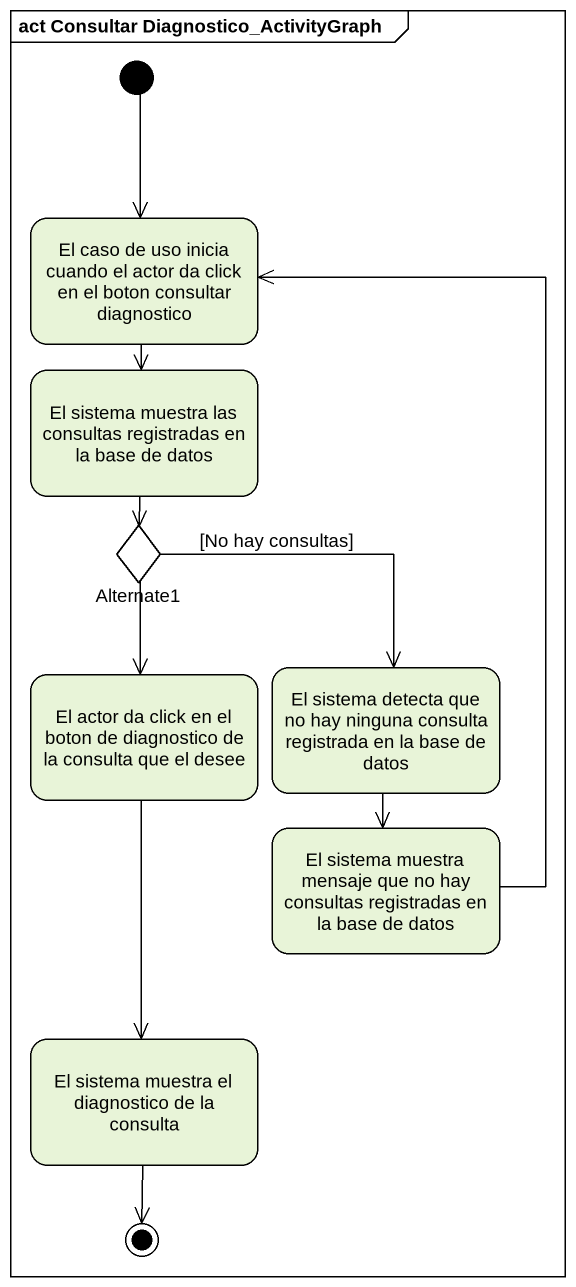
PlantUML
@startuml
mainframe act Consultar Diagnostico_ActivityGraph
hide empty description
state "El caso de uso inicia cuando el actor da click en el boton consultar diagnostico" as El_caso_de_uso_inicia
state "El sistema muestra las consultas registradas en la base de datos" as El_sistema_muestra_las
state Alternate1 <<choice>>
state "El actor da click en el boton de diagnostico de la consulta que el desee" as El_actor_da_click_en_el
state "El sistema detecta que no hay ninguna consulta registrada en la base de datos" as El_sistema_detecta_que_no
state "El sistema muestra mensaje que no hay consultas registradas en la base de datos" as El_sistema_muestra_mensaje
state "El sistema muestra el diagnostico de la consulta" as El_sistema_muestra_el
[*] --> El_caso_de_uso_inicia
El_caso_de_uso_inicia --> El_sistema_muestra_las
El_sistema_muestra_las --> Alternate1
Alternate1 --> El_actor_da_click_en_el
Alternate1 --> El_sistema_detecta_que_no : [No hay consultas]
El_actor_da_click_en_el --> El_sistema_muestra_el
El_sistema_detecta_que_no --> El_sistema_muestra_mensaje
El_sistema_muestra_mensaje -up-> El_caso_de_uso_inicia
El_sistema_muestra_el --> [*]
@enduml
